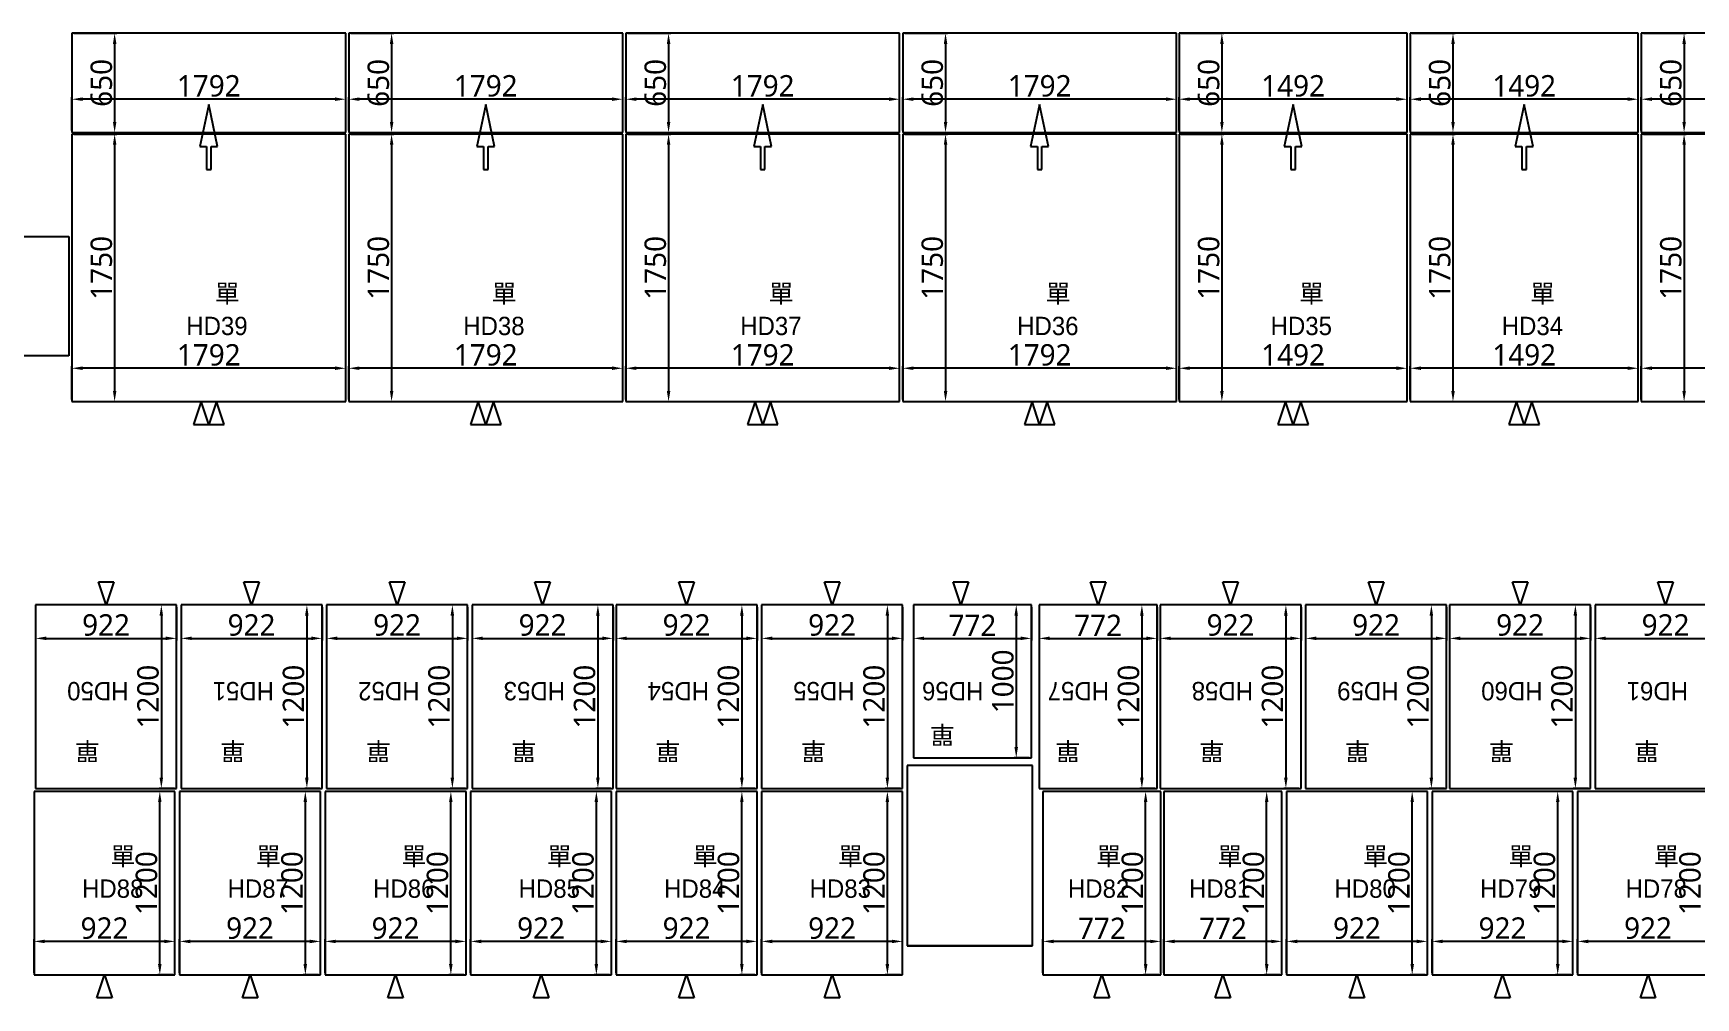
# Model space of a CAD drawing. Header units: millimetres. Extents: x 2061 to 57082, y 1374 to 33246.
# Drawn here: x 34010 to 44886, y 20796 to 27106 of the extents above; entities that cross this region are included whole.
import ezdxf

# ---------------------------------------------------------------- set-up
doc = ezdxf.new("R2010")
doc.units = ezdxf.units.MM
for name, color, linetype in [('a', 240, 'Continuous'), ('動線', 6, 'Continuous'), ('單層倉', 5, 'Continuous'), ('文字', 7, 'Continuous'), ('標註', 252, 'Continuous'), ('編號', 7, 'Continuous')]:
    doc.layers.add(name, color=color, linetype=linetype)
doc.styles.add('新細明體', font='PMingLiU.ttf')
doc.styles.add('黑體', font='Microsoft JhengHei.ttf')

msp = doc.modelspace()

# ---------------------------------------------------------------- linework, layer by layer
at = {"layer": 'a', "ltscale": 5}
for p, q in [((33412, 25776), (34242, 25776)), ((34242, 25776), (34242, 24996)), ((34242, 24996), (33412, 24996)), ((39727, 22316), (39727, 21136)), ((40547, 22316), (39727, 22316)), ((40547, 21136), (40547, 22316)), ((40547, 21136), (39727, 21136)), ((39727, 21136), (40547, 21136))]:
    msp.add_line(p, q, dxfattribs=at)
at = {"layer": '動線', "lineweight": -3}
for p, q in [((35158, 26640), (35099, 26365)), ((35216, 26365), (35158, 26640)), ((36970, 26640), (36911, 26365)), ((37028, 26365), (36970, 26640)), ((38782, 26640), (38723, 26365)), ((38840, 26365), (38782, 26640)), ((40594, 26640), (40535, 26365)), ((40652, 26365), (40594, 26640)), ((42252, 26640), (42193, 26365)), ((42310, 26365), (42252, 26640)), ((43764, 26640), (43705, 26365)), ((43822, 26365), (43764, 26640)), ((35099, 26365), (35143, 26365)), ((35143, 26365), (35143, 26215)), ((35173, 26215), (35173, 26365)), ((35173, 26365), (35216, 26365)), ((36911, 26365), (36955, 26365)), ((36955, 26365), (36955, 26215)), ((36985, 26215), (36985, 26365)), ((36985, 26365), (37028, 26365)), ((38723, 26365), (38767, 26365)), ((38767, 26365), (38767, 26215)), ((38797, 26215), (38797, 26365)), ((38797, 26365), (38840, 26365)), ((40535, 26365), (40579, 26365)), ((40579, 26365), (40579, 26215)), ((40609, 26215), (40609, 26365)), ((40609, 26365), (40652, 26365)), ((42193, 26365), (42237, 26365)), ((42237, 26365), (42237, 26215)), ((42267, 26215), (42267, 26365)), ((42267, 26365), (42310, 26365)), ((43705, 26365), (43749, 26365)), ((43749, 26365), (43749, 26215)), ((43779, 26215), (43779, 26365)), ((43779, 26365), (43822, 26365)), ((35143, 26215), (35173, 26215)), ((36955, 26215), (36985, 26215)), ((38767, 26215), (38797, 26215)), ((40579, 26215), (40609, 26215)), ((42237, 26215), (42267, 26215)), ((43749, 26215), (43779, 26215)), ((35108, 24696), (35058, 24546)), ((35158, 24546), (35108, 24696)), ((35208, 24696), (35158, 24546)), ((35258, 24546), (35208, 24696)), ((36920, 24696), (36870, 24546)), ((36970, 24546), (36920, 24696)), ((37020, 24696), (36970, 24546)), ((37070, 24546), (37020, 24696)), ((38732, 24696), (38682, 24546)), ((38782, 24546), (38732, 24696)), ((38832, 24696), (38782, 24546)), ((38882, 24546), (38832, 24696)), ((40544, 24696), (40494, 24546)), ((40594, 24546), (40544, 24696)), ((40644, 24696), (40594, 24546)), ((40694, 24546), (40644, 24696)), ((42202, 24696), (42152, 24546)), ((42252, 24546), (42202, 24696)), ((42302, 24696), (42252, 24546)), ((42352, 24546), (42302, 24696)), ((43714, 24696), (43664, 24546)), ((43764, 24546), (43714, 24696)), ((43814, 24696), (43764, 24546)), ((43864, 24546), (43814, 24696)), ((35058, 24546), (35158, 24546)), ((35158, 24546), (35258, 24546)), ((36870, 24546), (36970, 24546)), ((36970, 24546), (37070, 24546)), ((38682, 24546), (38782, 24546)), ((38782, 24546), (38882, 24546)), ((40494, 24546), (40594, 24546)), ((40594, 24546), (40694, 24546)), ((42152, 24546), (42252, 24546)), ((42252, 24546), (42352, 24546)), ((43664, 24546), (43764, 24546)), ((43764, 24546), (43864, 24546)), ((34486, 23366), (34436, 23516)), ((34436, 23516), (34536, 23516)), ((34486, 23366), (34436, 23516)), ((34436, 23516), (34536, 23516)), ((34536, 23516), (34486, 23366)), ((34536, 23516), (34486, 23366)), ((35438, 23366), (35388, 23516)), ((35388, 23516), (35488, 23516)), ((35438, 23366), (35388, 23516)), ((35388, 23516), (35488, 23516)), ((35488, 23516), (35438, 23366)), ((35488, 23516), (35438, 23366)), ((36390, 23366), (36340, 23516)), ((36340, 23516), (36440, 23516)), ((36390, 23366), (36340, 23516)), ((36340, 23516), (36440, 23516)), ((36440, 23516), (36390, 23366)), ((36440, 23516), (36390, 23366)), ((37342, 23366), (37292, 23516)), ((37292, 23516), (37392, 23516)), ((37342, 23366), (37292, 23516)), ((37292, 23516), (37392, 23516)), ((37392, 23516), (37342, 23366)), ((37392, 23516), (37342, 23366)), ((38284, 23366), (38234, 23516)), ((38234, 23516), (38334, 23516)), ((38284, 23366), (38234, 23516)), ((38234, 23516), (38334, 23516)), ((38334, 23516), (38284, 23366)), ((38334, 23516), (38284, 23366)), ((39236, 23366), (39186, 23516)), ((39186, 23516), (39286, 23516)), ((39236, 23366), (39186, 23516)), ((39186, 23516), (39286, 23516)), ((39286, 23516), (39236, 23366)), ((39286, 23516), (39236, 23366)), ((40079, 23366), (40029, 23516)), ((40029, 23516), (40129, 23516)), ((40079, 23366), (40029, 23516)), ((40029, 23516), (40129, 23516)), ((40129, 23516), (40079, 23366)), ((40129, 23516), (40079, 23366)), ((40976, 23366), (40926, 23516)), ((40926, 23516), (41026, 23516)), ((41026, 23516), (40976, 23366)), ((41843, 23366), (41793, 23516)), ((41793, 23516), (41893, 23516)), ((41843, 23366), (41793, 23516)), ((41793, 23516), (41893, 23516)), ((41893, 23516), (41843, 23366)), ((41893, 23516), (41843, 23366)), ((42795, 23366), (42745, 23516)), ((42745, 23516), (42845, 23516)), ((42795, 23366), (42745, 23516)), ((42745, 23516), (42845, 23516)), ((42845, 23516), (42795, 23366)), ((42845, 23516), (42795, 23366)), ((43737, 23366), (43687, 23516)), ((43687, 23516), (43787, 23516)), ((43737, 23366), (43687, 23516)), ((43687, 23516), (43787, 23516)), ((43787, 23516), (43737, 23366)), ((43787, 23516), (43737, 23366)), ((44689, 23366), (44639, 23516)), ((44639, 23516), (44739, 23516)), ((44689, 23366), (44639, 23516)), ((44639, 23516), (44739, 23516)), ((44739, 23516), (44689, 23366)), ((44739, 23516), (44689, 23366)), ((34426, 20796), (34476, 20946)), ((34426, 20796), (34476, 20946)), ((34476, 20946), (34526, 20796)), ((34476, 20946), (34526, 20796)), ((35378, 20796), (35428, 20946)), ((35378, 20796), (35428, 20946)), ((35428, 20946), (35478, 20796)), ((35428, 20946), (35478, 20796)), ((36330, 20796), (36380, 20946)), ((36380, 20946), (36430, 20796)), ((37282, 20796), (37332, 20946)), ((37282, 20796), (37332, 20946)), ((37332, 20946), (37382, 20796)), ((37332, 20946), (37382, 20796)), ((38234, 20796), (38284, 20946)), ((38234, 20796), (38284, 20946)), ((38284, 20946), (38334, 20796)), ((38284, 20946), (38334, 20796)), ((39186, 20796), (39236, 20946)), ((39186, 20796), (39236, 20946)), ((39236, 20946), (39286, 20796)), ((39236, 20946), (39286, 20796)), ((40951, 20796), (41001, 20946)), ((40951, 20796), (41001, 20946)), ((41001, 20946), (41051, 20796)), ((41001, 20946), (41051, 20796)), ((41743, 20796), (41793, 20946)), ((41743, 20796), (41793, 20946)), ((41793, 20946), (41843, 20796)), ((41793, 20946), (41843, 20796)), ((42620, 20796), (42670, 20946)), ((42670, 20946), (42720, 20796)), ((43572, 20796), (43622, 20946)), ((43572, 20796), (43622, 20946)), ((43622, 20946), (43672, 20796)), ((43622, 20946), (43672, 20796)), ((44524, 20796), (44574, 20946)), ((44524, 20796), (44574, 20946)), ((44574, 20946), (44624, 20796)), ((44574, 20946), (44624, 20796)), ((34526, 20796), (34426, 20796)), ((34526, 20796), (34426, 20796)), ((35478, 20796), (35378, 20796)), ((35478, 20796), (35378, 20796)), ((36430, 20796), (36330, 20796)), ((37382, 20796), (37282, 20796)), ((37382, 20796), (37282, 20796)), ((38334, 20796), (38234, 20796)), ((38334, 20796), (38234, 20796)), ((39286, 20796), (39186, 20796)), ((39286, 20796), (39186, 20796)), ((41051, 20796), (40951, 20796)), ((41051, 20796), (40951, 20796)), ((41843, 20796), (41743, 20796)), ((41843, 20796), (41743, 20796)), ((42720, 20796), (42620, 20796)), ((43672, 20796), (43572, 20796)), ((43672, 20796), (43572, 20796)), ((44624, 20796), (44524, 20796)), ((44624, 20796), (44524, 20796))]:
    msp.add_line(p, q, dxfattribs=at)
at = {"layer": '單層倉'}
for p, q in [((36054, 27106), (34262, 27106)), ((34262, 27106), (34262, 26456)), ((36054, 26456), (36054, 27106)), ((37866, 27106), (36074, 27106)), ((36074, 27106), (36074, 26456)), ((37866, 26456), (37866, 27106)), ((39678, 27106), (37886, 27106)), ((37886, 27106), (37886, 26456)), ((39678, 26456), (39678, 27106)), ((41490, 27106), (39698, 27106)), ((39698, 27106), (39698, 26456)), ((41490, 26456), (41490, 27106)), ((42998, 27106), (41506, 27106)), ((41506, 27106), (41506, 26456)), ((42998, 26456), (42998, 27106)), ((44510, 27106), (43018, 27106)), ((43018, 27106), (43018, 26456)), ((44510, 26456), (44510, 27106)), ((46022, 27106), (44530, 27106)), ((44530, 27106), (44530, 26456)), ((34262, 26456), (36054, 26456)), ((36054, 26446), (34262, 26446)), ((34262, 26446), (34262, 24696)), ((36054, 24696), (36054, 26446)), ((36074, 26456), (37866, 26456)), ((37866, 26446), (36074, 26446)), ((36074, 26446), (36074, 24696)), ((37866, 24696), (37866, 26446)), ((37886, 26456), (39678, 26456)), ((39678, 26446), (37886, 26446)), ((37886, 26446), (37886, 24696)), ((39678, 24696), (39678, 26446)), ((39698, 26456), (41490, 26456)), ((41490, 26446), (39698, 26446)), ((39698, 26446), (39698, 24696)), ((41490, 24696), (41490, 26446)), ((41506, 26456), (42998, 26456)), ((42998, 26446), (41506, 26446)), ((41506, 26446), (41506, 24696)), ((42998, 24696), (42998, 26446)), ((43018, 26456), (44510, 26456)), ((44510, 26446), (43018, 26446)), ((43018, 26446), (43018, 24696)), ((44510, 24696), (44510, 26446)), ((44530, 26456), (46022, 26456)), ((46022, 26446), (44530, 26446)), ((44530, 26446), (44530, 24696)), ((34262, 24696), (36054, 24696)), ((36074, 24696), (37866, 24696)), ((37886, 24696), (39678, 24696)), ((39698, 24696), (41490, 24696)), ((41506, 24696), (42998, 24696)), ((43018, 24696), (44510, 24696)), ((44530, 24696), (46022, 24696)), ((34947, 23366), (34025, 23366)), ((34025, 23366), (34025, 22166)), ((34947, 22166), (34947, 23366)), ((35899, 23366), (34977, 23366)), ((34977, 23366), (34977, 22166)), ((35899, 22166), (35899, 23366)), ((36851, 23366), (35929, 23366)), ((35929, 23366), (35929, 22166)), ((36851, 22166), (36851, 23366)), ((37803, 23366), (36881, 23366)), ((36881, 23366), (36881, 22166)), ((37803, 22166), (37803, 23366)), ((38745, 23366), (37823, 23366)), ((37823, 23366), (37823, 22166)), ((38745, 22166), (38745, 23366)), ((39697, 23366), (38775, 23366)), ((38775, 23366), (38775, 22166)), ((39697, 22166), (39697, 23366)), ((40540, 23366), (39768, 23366)), ((39768, 23366), (39768, 22366)), ((40540, 22366), (40540, 23366)), ((41362, 23366), (40590, 23366)), ((40590, 23366), (40590, 22166)), ((41362, 22166), (41362, 23366)), ((42304, 23366), (41382, 23366)), ((41382, 23366), (41382, 22166)), ((42304, 22166), (42304, 23366)), ((43256, 23366), (42334, 23366)), ((42334, 23366), (42334, 22166)), ((43256, 22166), (43256, 23366)), ((44198, 23366), (43276, 23366)), ((43276, 23366), (43276, 22166)), ((44198, 22166), (44198, 23366)), ((45150, 23366), (44228, 23366)), ((44228, 23366), (44228, 22166)), ((39768, 22366), (40540, 22366)), ((34937, 22146), (34015, 22146)), ((34015, 22146), (34015, 20946)), ((34025, 22166), (34947, 22166)), ((34937, 20946), (34937, 22146)), ((35889, 22146), (34967, 22146)), ((34967, 22146), (34967, 20946)), ((34977, 22166), (35899, 22166)), ((35889, 20946), (35889, 22146)), ((36841, 22146), (35919, 22146)), ((35919, 22146), (35919, 20946)), ((35929, 22166), (36851, 22166)), ((36841, 20946), (36841, 22146)), ((37793, 22146), (36871, 22146)), ((36871, 22146), (36871, 20946)), ((36881, 22166), (37803, 22166)), ((37793, 20946), (37793, 22146)), ((37823, 22166), (38745, 22166)), ((38745, 22146), (37823, 22146)), ((37823, 22146), (37823, 20946)), ((38745, 20946), (38745, 22146)), ((38775, 22166), (39697, 22166)), ((39697, 22146), (38775, 22146)), ((38775, 22146), (38775, 20946)), ((39697, 20946), (39697, 22146)), ((40590, 22166), (41362, 22166)), ((41387, 22146), (40615, 22146)), ((40615, 22146), (40615, 20946)), ((41382, 22166), (42304, 22166)), ((41387, 20946), (41387, 22146)), ((42179, 22146), (41407, 22146)), ((41407, 22146), (41407, 20946)), ((42179, 20946), (42179, 22146)), ((43131, 22146), (42209, 22146)), ((42209, 22146), (42209, 20946)), ((42334, 22166), (43256, 22166)), ((43131, 20946), (43131, 22146)), ((44083, 22146), (43161, 22146)), ((43161, 22146), (43161, 20946)), ((43276, 22166), (44198, 22166)), ((44083, 20946), (44083, 22146)), ((45035, 22146), (44113, 22146)), ((44113, 22146), (44113, 20946)), ((44228, 22166), (45150, 22166)), ((34015, 20946), (34937, 20946)), ((34967, 20946), (35889, 20946)), ((35919, 20946), (36841, 20946)), ((36871, 20946), (37793, 20946)), ((37823, 20946), (38745, 20946)), ((38775, 20946), (39697, 20946)), ((40615, 20946), (41387, 20946)), ((41407, 20946), (42179, 20946)), ((42209, 20946), (43131, 20946)), ((43161, 20946), (44083, 20946)), ((44113, 20946), (45035, 20946))]:
    msp.add_line(p, q, dxfattribs=at)
at = {"layer": '標註', "color": 251}
for p, q in [((34276, 27106), (34556, 27106)), ((36088, 27106), (36368, 27106)), ((37900, 27106), (38180, 27106)), ((39712, 27106), (39992, 27106)), ((41520, 27106), (41800, 27106)), ((43032, 27106), (43312, 27106)), ((44544, 27106), (44824, 27106)), ((34542, 27036), (34542, 26526)), ((36354, 27036), (36354, 26526)), ((38166, 27036), (38166, 26526)), ((39978, 27036), (39978, 26526)), ((41786, 27036), (41786, 26526)), ((43298, 27036), (43298, 26526)), ((44810, 27036), (44810, 26526)), ((34262, 26470), (34262, 26688)), ((35984, 26674), (34332, 26674)), ((36054, 26470), (36054, 26688)), ((36074, 26470), (36074, 26688)), ((37796, 26674), (36144, 26674)), ((37866, 26470), (37866, 26688)), ((37886, 26470), (37886, 26688)), ((39608, 26674), (37956, 26674)), ((39678, 26470), (39678, 26688)), ((39698, 26470), (39698, 26688)), ((41420, 26674), (39768, 26674)), ((41490, 26470), (41490, 26688)), ((41506, 26470), (41506, 26688)), ((42928, 26674), (41576, 26674)), ((42998, 26470), (42998, 26688)), ((43018, 26470), (43018, 26688)), ((44440, 26674), (43088, 26674)), ((44510, 26470), (44510, 26688)), ((44530, 26470), (44530, 26688)), ((45952, 26674), (44600, 26674)), ((34276, 26456), (34556, 26456)), ((34276, 26446), (34556, 26446)), ((36088, 26456), (36368, 26456)), ((36088, 26446), (36368, 26446)), ((37900, 26456), (38180, 26456)), ((37900, 26446), (38180, 26446)), ((39712, 26456), (39992, 26456)), ((39712, 26446), (39992, 26446)), ((41520, 26456), (41800, 26456)), ((41520, 26446), (41800, 26446)), ((43032, 26456), (43312, 26456)), ((43032, 26446), (43312, 26446)), ((44544, 26456), (44824, 26456)), ((44544, 26446), (44824, 26446)), ((34542, 26376), (34542, 24766)), ((36354, 26376), (36354, 24766)), ((38166, 26376), (38166, 24766)), ((39978, 26376), (39978, 24766)), ((41786, 26376), (41786, 24766)), ((43298, 26376), (43298, 24766)), ((44810, 26376), (44810, 24766)), ((34262, 24710), (34262, 24928)), ((35984, 24914), (34332, 24914)), ((36054, 24710), (36054, 24928)), ((36074, 24710), (36074, 24928)), ((37796, 24914), (36144, 24914)), ((37866, 24710), (37866, 24928)), ((37886, 24710), (37886, 24928)), ((39608, 24914), (37956, 24914)), ((39678, 24710), (39678, 24928)), ((39698, 24710), (39698, 24928)), ((41420, 24914), (39768, 24914)), ((41490, 24710), (41490, 24928)), ((41506, 24710), (41506, 24928)), ((42928, 24914), (41576, 24914)), ((42998, 24710), (42998, 24928)), ((43018, 24710), (43018, 24928)), ((44440, 24914), (43088, 24914)), ((44510, 24710), (44510, 24928)), ((44530, 24710), (44530, 24928)), ((45952, 24914), (44600, 24914)), ((34276, 24696), (34556, 24696)), ((36088, 24696), (36368, 24696)), ((37900, 24696), (38180, 24696)), ((39712, 24696), (39992, 24696)), ((41520, 24696), (41800, 24696)), ((43032, 24696), (43312, 24696)), ((44544, 24696), (44824, 24696)), ((34025, 23352), (34025, 23133)), ((34025, 23352), (34025, 23133)), ((34933, 23366), (34834, 23366)), ((34933, 23366), (34834, 23366)), ((34848, 23296), (34848, 22236)), ((34848, 23296), (34848, 22236)), ((34947, 23352), (34947, 23133)), ((34947, 23352), (34947, 23133)), ((34977, 23352), (34977, 23133)), ((34977, 23352), (34977, 23133)), ((35885, 23366), (35786, 23366)), ((35885, 23366), (35786, 23366)), ((35800, 23296), (35800, 22236)), ((35800, 23296), (35800, 22236)), ((35899, 23352), (35899, 23133)), ((35899, 23352), (35899, 23133)), ((35929, 23352), (35929, 23133)), ((35929, 23352), (35929, 23133)), ((36837, 23366), (36738, 23366)), ((36837, 23366), (36738, 23366)), ((36752, 23296), (36752, 22236)), ((36752, 23296), (36752, 22236)), ((36851, 23352), (36851, 23133)), ((36851, 23352), (36851, 23133)), ((36881, 23352), (36881, 23133)), ((36881, 23352), (36881, 23133)), ((37789, 23366), (37690, 23366)), ((37789, 23366), (37690, 23366)), ((37704, 23296), (37704, 22236)), ((37704, 23296), (37704, 22236)), ((37803, 23352), (37803, 23133)), ((37803, 23352), (37803, 23133)), ((37823, 23352), (37823, 23133)), ((37823, 23352), (37823, 23133)), ((38731, 23366), (38632, 23366)), ((38731, 23366), (38632, 23366)), ((38646, 23296), (38646, 22236)), ((38646, 23296), (38646, 22236)), ((38745, 23352), (38745, 23133)), ((38745, 23352), (38745, 23133)), ((38775, 23352), (38775, 23133)), ((38775, 23352), (38775, 23133)), ((39683, 23366), (39584, 23366)), ((39598, 23296), (39598, 22236)), ((39697, 23352), (39697, 23133)), ((39697, 23352), (39697, 23133)), ((39768, 23352), (39768, 23133)), ((39768, 23352), (39768, 23133)), ((40526, 23366), (40427, 23366)), ((40526, 23366), (40427, 23366)), ((40441, 23296), (40441, 22436)), ((40441, 23296), (40441, 22436)), ((40540, 23352), (40540, 23133)), ((40540, 23352), (40540, 23133)), ((40590, 23352), (40590, 23133)), ((40590, 23352), (40590, 23133)), ((41348, 23366), (41249, 23366)), ((41348, 23366), (41249, 23366)), ((41263, 23296), (41263, 22236)), ((41263, 23296), (41263, 22236)), ((41362, 23352), (41362, 23133)), ((41362, 23352), (41362, 23133)), ((41382, 23352), (41382, 23133)), ((41382, 23352), (41382, 23133)), ((42290, 23366), (42191, 23366)), ((42290, 23366), (42191, 23366)), ((42205, 23296), (42205, 22236)), ((42205, 23296), (42205, 22236)), ((42304, 23352), (42304, 23133)), ((42304, 23352), (42304, 23133)), ((42334, 23352), (42334, 23133)), ((42334, 23352), (42334, 23133)), ((43242, 23366), (43143, 23366)), ((43242, 23366), (43143, 23366)), ((43157, 23296), (43157, 22236)), ((43157, 23296), (43157, 22236)), ((43256, 23352), (43256, 23133)), ((43256, 23352), (43256, 23133)), ((43276, 23352), (43276, 23133)), ((43276, 23352), (43276, 23133)), ((44184, 23366), (44085, 23366)), ((44184, 23366), (44085, 23366)), ((44099, 23296), (44099, 22236)), ((44099, 23296), (44099, 22236)), ((44198, 23352), (44198, 23133)), ((44198, 23352), (44198, 23133)), ((44228, 23352), (44228, 23133)), ((44228, 23352), (44228, 23133)), ((34095, 23147), (34877, 23147)), ((34095, 23147), (34877, 23147)), ((35047, 23147), (35829, 23147)), ((35047, 23147), (35829, 23147)), ((35999, 23147), (36781, 23147)), ((35999, 23147), (36781, 23147)), ((36951, 23147), (37733, 23147)), ((36951, 23147), (37733, 23147)), ((37893, 23147), (38675, 23147)), ((37893, 23147), (38675, 23147)), ((38845, 23147), (39627, 23147)), ((38845, 23147), (39627, 23147)), ((39838, 23147), (40470, 23147)), ((39838, 23147), (40470, 23147)), ((40660, 23147), (41292, 23147)), ((40660, 23147), (41292, 23147)), ((41452, 23147), (42234, 23147)), ((41452, 23147), (42234, 23147)), ((42404, 23147), (43186, 23147)), ((42404, 23147), (43186, 23147)), ((43346, 23147), (44128, 23147)), ((43346, 23147), (44128, 23147)), ((44298, 23147), (45080, 23147)), ((44298, 23147), (45080, 23147)), ((40526, 22366), (40427, 22366)), ((40526, 22366), (40427, 22366)), ((34923, 22146), (34824, 22146)), ((34933, 22166), (34834, 22166)), ((34933, 22166), (34834, 22166)), ((35875, 22146), (35776, 22146)), ((35885, 22166), (35786, 22166)), ((35885, 22166), (35786, 22166)), ((36827, 22146), (36728, 22146)), ((36837, 22166), (36738, 22166)), ((36837, 22166), (36738, 22166)), ((37779, 22146), (37680, 22146)), ((37789, 22166), (37690, 22166)), ((37789, 22166), (37690, 22166)), ((38731, 22166), (38632, 22166)), ((38731, 22166), (38632, 22166)), ((38731, 22146), (38632, 22146)), ((39683, 22166), (39584, 22166)), ((39683, 22146), (39584, 22146)), ((41348, 22166), (41249, 22166)), ((41348, 22166), (41249, 22166)), ((41373, 22146), (41273, 22146)), ((42165, 22146), (42065, 22146)), ((42290, 22166), (42191, 22166)), ((42290, 22166), (42191, 22166)), ((43117, 22146), (43017, 22146)), ((43242, 22166), (43143, 22166)), ((43242, 22166), (43143, 22166)), ((44069, 22146), (43969, 22146)), ((44184, 22166), (44085, 22166)), ((44184, 22166), (44085, 22166)), ((34838, 21016), (34838, 22076)), ((35790, 21016), (35790, 22076)), ((36742, 21016), (36742, 22076)), ((37694, 21016), (37694, 22076)), ((38646, 21016), (38646, 22076)), ((39598, 21016), (39598, 22076)), ((41287, 21016), (41287, 22076)), ((42079, 21016), (42079, 22076)), ((43031, 21016), (43031, 22076)), ((43983, 21016), (43983, 22076)), ((34015, 20960), (34015, 21179)), ((34015, 20960), (34015, 21179)), ((34867, 21165), (34085, 21165)), ((34867, 21165), (34085, 21165)), ((34937, 20960), (34937, 21179)), ((34937, 20960), (34937, 21179)), ((34967, 20960), (34967, 21179)), ((34967, 20960), (34967, 21179)), ((35819, 21165), (35037, 21165)), ((35819, 21165), (35037, 21165)), ((35889, 20960), (35889, 21179)), ((35889, 20960), (35889, 21179)), ((35919, 20960), (35919, 21179)), ((35919, 20960), (35919, 21179)), ((36771, 21165), (35989, 21165)), ((36771, 21165), (35989, 21165)), ((36841, 20960), (36841, 21179)), ((36841, 20960), (36841, 21179)), ((36871, 20960), (36871, 21179)), ((36871, 20960), (36871, 21179)), ((37723, 21165), (36941, 21165)), ((37723, 21165), (36941, 21165)), ((37793, 20960), (37793, 21179)), ((37793, 20960), (37793, 21179)), ((37823, 20960), (37823, 21179)), ((37823, 20960), (37823, 21179)), ((38675, 21165), (37893, 21165)), ((38675, 21165), (37893, 21165)), ((38745, 20960), (38745, 21179)), ((38745, 20960), (38745, 21179)), ((38775, 20960), (38775, 21179)), ((38775, 20960), (38775, 21179)), ((39627, 21165), (38845, 21165)), ((39627, 21165), (38845, 21165)), ((39697, 20960), (39697, 21179)), ((39697, 20960), (39697, 21179)), ((40615, 20960), (40615, 21179)), ((40615, 20960), (40615, 21179)), ((41317, 21165), (40685, 21165)), ((41317, 21165), (40685, 21165)), ((41387, 20960), (41387, 21179)), ((41387, 20960), (41387, 21179)), ((41407, 20960), (41407, 21179)), ((41407, 20960), (41407, 21179)), ((42109, 21165), (41477, 21165)), ((42109, 21165), (41477, 21165)), ((42179, 20960), (42179, 21179)), ((42179, 20960), (42179, 21179)), ((42209, 20960), (42209, 21179)), ((42209, 20960), (42209, 21179)), ((43061, 21165), (42279, 21165)), ((43061, 21165), (42279, 21165)), ((43131, 20960), (43131, 21179)), ((43131, 20960), (43131, 21179)), ((43161, 20960), (43161, 21179)), ((43161, 20960), (43161, 21179)), ((44013, 21165), (43231, 21165)), ((44013, 21165), (43231, 21165)), ((44083, 20960), (44083, 21179)), ((44083, 20960), (44083, 21179)), ((44113, 20960), (44113, 21179)), ((44113, 20960), (44113, 21179)), ((44965, 21165), (44183, 21165)), ((44965, 21165), (44183, 21165)), ((34923, 20946), (34824, 20946)), ((35875, 20946), (35776, 20946)), ((36827, 20946), (36728, 20946)), ((37779, 20946), (37680, 20946)), ((38731, 20946), (38632, 20946)), ((39683, 20946), (39584, 20946)), ((41373, 20946), (41273, 20946)), ((42165, 20946), (42065, 20946)), ((43117, 20946), (43017, 20946)), ((44069, 20946), (43969, 20946))]:
    msp.add_line(p, q, dxfattribs=at)
for points in [[(34531, 27036), (34554, 27036), (34542, 27106)], [(36343, 27036), (36366, 27036), (36354, 27106)], [(38155, 27036), (38178, 27036), (38166, 27106)], [(39967, 27036), (39990, 27036), (39978, 27106)], [(41775, 27036), (41798, 27036), (41786, 27106)], [(43287, 27036), (43310, 27036), (43298, 27106)], [(44799, 27036), (44822, 27036), (44810, 27106)], [(34332, 26686), (34332, 26663), (34262, 26674)], [(35984, 26686), (35984, 26663), (36054, 26674)], [(36144, 26686), (36144, 26663), (36074, 26674)], [(37796, 26686), (37796, 26663), (37866, 26674)], [(37956, 26686), (37956, 26663), (37886, 26674)], [(39608, 26686), (39608, 26663), (39678, 26674)], [(39768, 26686), (39768, 26663), (39698, 26674)], [(41420, 26686), (41420, 26663), (41490, 26674)], [(41576, 26686), (41576, 26663), (41506, 26674)], [(42928, 26686), (42928, 26663), (42998, 26674)], [(43088, 26686), (43088, 26663), (43018, 26674)], [(44440, 26686), (44440, 26663), (44510, 26674)], [(44600, 26686), (44600, 26663), (44530, 26674)], [(34531, 26526), (34554, 26526), (34542, 26456)], [(34531, 26376), (34554, 26376), (34542, 26446)], [(36343, 26526), (36366, 26526), (36354, 26456)], [(36343, 26376), (36366, 26376), (36354, 26446)], [(38155, 26526), (38178, 26526), (38166, 26456)], [(38155, 26376), (38178, 26376), (38166, 26446)], [(39967, 26526), (39990, 26526), (39978, 26456)], [(39967, 26376), (39990, 26376), (39978, 26446)], [(41775, 26526), (41798, 26526), (41786, 26456)], [(41775, 26376), (41798, 26376), (41786, 26446)], [(43287, 26526), (43310, 26526), (43298, 26456)], [(43287, 26376), (43310, 26376), (43298, 26446)], [(44799, 26526), (44822, 26526), (44810, 26456)], [(44799, 26376), (44822, 26376), (44810, 26446)], [(34332, 24926), (34332, 24903), (34262, 24914)], [(35984, 24926), (35984, 24903), (36054, 24914)], [(36144, 24926), (36144, 24903), (36074, 24914)], [(37796, 24926), (37796, 24903), (37866, 24914)], [(37956, 24926), (37956, 24903), (37886, 24914)], [(39608, 24926), (39608, 24903), (39678, 24914)], [(39768, 24926), (39768, 24903), (39698, 24914)], [(41420, 24926), (41420, 24903), (41490, 24914)], [(41576, 24926), (41576, 24903), (41506, 24914)], [(42928, 24926), (42928, 24903), (42998, 24914)], [(43088, 24926), (43088, 24903), (43018, 24914)], [(44440, 24926), (44440, 24903), (44510, 24914)], [(44600, 24926), (44600, 24903), (44530, 24914)], [(34531, 24766), (34554, 24766), (34542, 24696)], [(36343, 24766), (36366, 24766), (36354, 24696)], [(38155, 24766), (38178, 24766), (38166, 24696)], [(39967, 24766), (39990, 24766), (39978, 24696)], [(41775, 24766), (41798, 24766), (41786, 24696)], [(43287, 24766), (43310, 24766), (43298, 24696)], [(44799, 24766), (44822, 24766), (44810, 24696)], [(34836, 23296), (34859, 23296), (34848, 23366)], [(34836, 23296), (34859, 23296), (34848, 23366)], [(35788, 23296), (35811, 23296), (35800, 23366)], [(35788, 23296), (35811, 23296), (35800, 23366)], [(36740, 23296), (36763, 23296), (36752, 23366)], [(36740, 23296), (36763, 23296), (36752, 23366)], [(37692, 23296), (37715, 23296), (37704, 23366)], [(37692, 23296), (37715, 23296), (37704, 23366)], [(38634, 23296), (38657, 23296), (38646, 23366)], [(38634, 23296), (38657, 23296), (38646, 23366)], [(39586, 23296), (39609, 23296), (39598, 23366)], [(40429, 23296), (40452, 23296), (40441, 23366)], [(40429, 23296), (40452, 23296), (40441, 23366)], [(41251, 23296), (41274, 23296), (41263, 23366)], [(41251, 23296), (41274, 23296), (41263, 23366)], [(42193, 23296), (42216, 23296), (42205, 23366)], [(42193, 23296), (42216, 23296), (42205, 23366)], [(43145, 23296), (43168, 23296), (43157, 23366)], [(43145, 23296), (43168, 23296), (43157, 23366)], [(44087, 23296), (44110, 23296), (44099, 23366)], [(44087, 23296), (44110, 23296), (44099, 23366)], [(34095, 23159), (34095, 23136), (34025, 23147)], [(34095, 23159), (34095, 23136), (34025, 23147)], [(34877, 23159), (34877, 23136), (34947, 23147)], [(34877, 23159), (34877, 23136), (34947, 23147)], [(35047, 23159), (35047, 23136), (34977, 23147)], [(35047, 23159), (35047, 23136), (34977, 23147)], [(35829, 23159), (35829, 23136), (35899, 23147)], [(35829, 23159), (35829, 23136), (35899, 23147)], [(35999, 23159), (35999, 23136), (35929, 23147)], [(35999, 23159), (35999, 23136), (35929, 23147)], [(36781, 23159), (36781, 23136), (36851, 23147)], [(36781, 23159), (36781, 23136), (36851, 23147)], [(36951, 23159), (36951, 23136), (36881, 23147)], [(36951, 23159), (36951, 23136), (36881, 23147)], [(37733, 23159), (37733, 23136), (37803, 23147)], [(37733, 23159), (37733, 23136), (37803, 23147)], [(37893, 23159), (37893, 23136), (37823, 23147)], [(37893, 23159), (37893, 23136), (37823, 23147)], [(38675, 23159), (38675, 23136), (38745, 23147)], [(38675, 23159), (38675, 23136), (38745, 23147)], [(38845, 23159), (38845, 23136), (38775, 23147)], [(38845, 23159), (38845, 23136), (38775, 23147)], [(39627, 23159), (39627, 23136), (39697, 23147)], [(39627, 23159), (39627, 23136), (39697, 23147)], [(39838, 23159), (39838, 23136), (39768, 23147)], [(39838, 23159), (39838, 23136), (39768, 23147)], [(40470, 23159), (40470, 23136), (40540, 23147)], [(40470, 23159), (40470, 23136), (40540, 23147)], [(40660, 23159), (40660, 23136), (40590, 23147)], [(40660, 23159), (40660, 23136), (40590, 23147)], [(41292, 23159), (41292, 23136), (41362, 23147)], [(41292, 23159), (41292, 23136), (41362, 23147)], [(41452, 23159), (41452, 23136), (41382, 23147)], [(41452, 23159), (41452, 23136), (41382, 23147)], [(42234, 23159), (42234, 23136), (42304, 23147)], [(42234, 23159), (42234, 23136), (42304, 23147)], [(42404, 23159), (42404, 23136), (42334, 23147)], [(42404, 23159), (42404, 23136), (42334, 23147)], [(43186, 23159), (43186, 23136), (43256, 23147)], [(43186, 23159), (43186, 23136), (43256, 23147)], [(43346, 23159), (43346, 23136), (43276, 23147)], [(43346, 23159), (43346, 23136), (43276, 23147)], [(44128, 23159), (44128, 23136), (44198, 23147)], [(44128, 23159), (44128, 23136), (44198, 23147)], [(44298, 23159), (44298, 23136), (44228, 23147)], [(44298, 23159), (44298, 23136), (44228, 23147)], [(40429, 22436), (40452, 22436), (40441, 22366)], [(40429, 22436), (40452, 22436), (40441, 22366)], [(34836, 22236), (34859, 22236), (34848, 22166)], [(34836, 22236), (34859, 22236), (34848, 22166)], [(35788, 22236), (35811, 22236), (35800, 22166)], [(35788, 22236), (35811, 22236), (35800, 22166)], [(36740, 22236), (36763, 22236), (36752, 22166)], [(36740, 22236), (36763, 22236), (36752, 22166)], [(37692, 22236), (37715, 22236), (37704, 22166)], [(37692, 22236), (37715, 22236), (37704, 22166)], [(38634, 22236), (38657, 22236), (38646, 22166)], [(38634, 22236), (38657, 22236), (38646, 22166)], [(39586, 22236), (39609, 22236), (39598, 22166)], [(41251, 22236), (41274, 22236), (41263, 22166)], [(41251, 22236), (41274, 22236), (41263, 22166)], [(42193, 22236), (42216, 22236), (42205, 22166)], [(42193, 22236), (42216, 22236), (42205, 22166)], [(43145, 22236), (43168, 22236), (43157, 22166)], [(43145, 22236), (43168, 22236), (43157, 22166)], [(44087, 22236), (44110, 22236), (44099, 22166)], [(44087, 22236), (44110, 22236), (44099, 22166)], [(34826, 22076), (34849, 22076), (34838, 22146)], [(35778, 22076), (35801, 22076), (35790, 22146)], [(36730, 22076), (36753, 22076), (36742, 22146)], [(37682, 22076), (37705, 22076), (37694, 22146)], [(38634, 22076), (38657, 22076), (38646, 22146)], [(39586, 22076), (39609, 22076), (39598, 22146)], [(41276, 22076), (41299, 22076), (41287, 22146)], [(42068, 22076), (42091, 22076), (42079, 22146)], [(43020, 22076), (43043, 22076), (43031, 22146)], [(43972, 22076), (43995, 22076), (43983, 22146)], [(34085, 21176), (34085, 21153), (34015, 21165)], [(34085, 21176), (34085, 21153), (34015, 21165)], [(34867, 21176), (34867, 21153), (34937, 21165)], [(34867, 21176), (34867, 21153), (34937, 21165)], [(35037, 21176), (35037, 21153), (34967, 21165)], [(35037, 21176), (35037, 21153), (34967, 21165)], [(35819, 21176), (35819, 21153), (35889, 21165)], [(35819, 21176), (35819, 21153), (35889, 21165)], [(35989, 21176), (35989, 21153), (35919, 21165)], [(35989, 21176), (35989, 21153), (35919, 21165)], [(36771, 21176), (36771, 21153), (36841, 21165)], [(36771, 21176), (36771, 21153), (36841, 21165)], [(36941, 21176), (36941, 21153), (36871, 21165)], [(36941, 21176), (36941, 21153), (36871, 21165)], [(37723, 21176), (37723, 21153), (37793, 21165)], [(37723, 21176), (37723, 21153), (37793, 21165)], [(37893, 21176), (37893, 21153), (37823, 21165)], [(37893, 21176), (37893, 21153), (37823, 21165)], [(38675, 21176), (38675, 21153), (38745, 21165)], [(38675, 21176), (38675, 21153), (38745, 21165)], [(38845, 21176), (38845, 21153), (38775, 21165)], [(38845, 21176), (38845, 21153), (38775, 21165)], [(39627, 21176), (39627, 21153), (39697, 21165)], [(39627, 21176), (39627, 21153), (39697, 21165)], [(40685, 21176), (40685, 21153), (40615, 21165)], [(40685, 21176), (40685, 21153), (40615, 21165)], [(41317, 21176), (41317, 21153), (41387, 21165)], [(41317, 21176), (41317, 21153), (41387, 21165)], [(41477, 21176), (41477, 21153), (41407, 21165)], [(41477, 21176), (41477, 21153), (41407, 21165)], [(42109, 21176), (42109, 21153), (42179, 21165)], [(42109, 21176), (42109, 21153), (42179, 21165)], [(42279, 21176), (42279, 21153), (42209, 21165)], [(42279, 21176), (42279, 21153), (42209, 21165)], [(43061, 21176), (43061, 21153), (43131, 21165)], [(43061, 21176), (43061, 21153), (43131, 21165)], [(43231, 21176), (43231, 21153), (43161, 21165)], [(43231, 21176), (43231, 21153), (43161, 21165)], [(44013, 21176), (44013, 21153), (44083, 21165)], [(44013, 21176), (44013, 21153), (44083, 21165)], [(44183, 21176), (44183, 21153), (44113, 21165)], [(44183, 21176), (44183, 21153), (44113, 21165)], [(34826, 21016), (34849, 21016), (34838, 20946)], [(35778, 21016), (35801, 21016), (35790, 20946)], [(36730, 21016), (36753, 21016), (36742, 20946)], [(37682, 21016), (37705, 21016), (37694, 20946)], [(38634, 21016), (38657, 21016), (38646, 20946)], [(39586, 21016), (39609, 21016), (39598, 20946)], [(41276, 21016), (41299, 21016), (41287, 20946)], [(42068, 21016), (42091, 21016), (42079, 20946)], [(43020, 21016), (43043, 21016), (43031, 20946)], [(43972, 21016), (43995, 21016), (43983, 20946)]]:
    msp.add_solid(points, dxfattribs=at)

# ---------------------------------------------------------------- texts
at = {"layer": '文字', "color": 3, "style": '新細明體'}
for rotation, p in [(360, (35197, 25343)), (360, (37009, 25343)), (360, (38821, 25343)), (360, (40633, 25343)), (360, (42291, 25343)), (360, (43803, 25343)), (180, (40039, 22577)), (180, (34446, 22470)), (180, (35398, 22470)), (180, (36350, 22470)), (180, (37302, 22470)), (180, (38244, 22470)), (180, (39196, 22470)), (180, (40861, 22470)), (180, (41803, 22470)), (180, (42755, 22470)), (180, (43697, 22470)), (180, (44649, 22470)), (360, (34515, 21662)), (360, (35467, 21662)), (360, (36419, 21662)), (360, (37371, 21662)), (360, (38323, 21662)), (360, (39275, 21662)), (360, (40965, 21662)), (360, (41757, 21662)), (360, (42709, 21662)), (360, (43661, 21662)), (360, (44613, 21662))]:
    msp.add_text('單', height=120, rotation=rotation, dxfattribs=at).set_placement(p)
at = {"layer": '標註', "color": 251, "char_height": 140, "attachment_point": 5, "rotation": 90, "style": '黑體'}
for s, insert in [('650', (34456, 26781)), ('650', (36268, 26781)), ('650', (38080, 26781)), ('650', (39892, 26781)), ('650', (41700, 26781)), ('650', (43212, 26781)), ('650', (44724, 26781)), ('1750', (34456, 25571)), ('1750', (36268, 25571)), ('1750', (38080, 25571)), ('1750', (39892, 25571)), ('1750', (41700, 25571)), ('1750', (43212, 25571)), ('1750', (44724, 25571)), ('1000', (40354, 22866)), ('1000', (40354, 22866)), ('1200', (34761, 22766)), ('1200', (34761, 22766)), ('1200', (35713, 22766)), ('1200', (35713, 22766)), ('1200', (36665, 22766)), ('1200', (36665, 22766)), ('1200', (37617, 22766)), ('1200', (37617, 22766)), ('1200', (38559, 22766)), ('1200', (38559, 22766)), ('1200', (39511, 22766)), ('1200', (41176, 22766)), ('1200', (41176, 22766)), ('1200', (42118, 22766)), ('1200', (42118, 22766)), ('1200', (43070, 22766)), ('1200', (43070, 22766)), ('1200', (44012, 22766)), ('1200', (44012, 22766)), ('1200', (34751, 21546)), ('1200', (35703, 21546)), ('1200', (36655, 21546)), ('1200', (37607, 21546)), ('1200', (38559, 21546)), ('1200', (39511, 21546)), ('1200', (41201, 21546)), ('1200', (41993, 21546)), ('1200', (42945, 21546)), ('1200', (43897, 21546)), ('1200', (44849, 21546))]:
    msp.add_mtext(s, dxfattribs=dict(at, insert=insert))
at = {"layer": '標註', "color": 251, "char_height": 140, "attachment_point": 5, "style": '黑體'}
for s, insert in [('1792', (35158, 26761)), ('1792', (36970, 26761)), ('1792', (38782, 26761)), ('1792', (40594, 26761)), ('1492', (42252, 26761)), ('1492', (43764, 26761))]:
    msp.add_mtext(s, dxfattribs=dict(at, insert=insert))
at = {"layer": '標註', "color": 2, "char_height": 140, "attachment_point": 5, "style": '黑體'}
for s, insert in [('1792', (35158, 25001)), ('1792', (36970, 25001)), ('1792', (38782, 25001)), ('1792', (40594, 25001)), ('1492', (42252, 25001)), ('1492', (43764, 25001)), ('922', (34486, 23234)), ('922', (34486, 23234)), ('922', (35438, 23234)), ('922', (35438, 23234)), ('922', (36390, 23234)), ('922', (36390, 23234)), ('922', (37342, 23234)), ('922', (37342, 23234)), ('922', (38284, 23234)), ('922', (38284, 23234)), ('922', (39236, 23234)), ('922', (39236, 23234)), ('772', (40154, 23232)), ('772', (40154, 23232)), ('772', (40976, 23232)), ('772', (40976, 23232)), ('922', (41843, 23234)), ('922', (41843, 23234)), ('922', (42795, 23234)), ('922', (42795, 23234)), ('922', (43737, 23234)), ('922', (43737, 23234)), ('922', (44689, 23234)), ('922', (44689, 23234)), ('922', (34476, 21251)), ('922', (34476, 21251)), ('922', (35428, 21251)), ('922', (35428, 21251)), ('922', (36380, 21251)), ('922', (36380, 21251)), ('922', (37332, 21251)), ('922', (37332, 21251)), ('922', (38284, 21251)), ('922', (38284, 21251)), ('922', (39236, 21251)), ('922', (39236, 21251)), ('772', (41001, 21250)), ('772', (41001, 21250)), ('772', (41793, 21250)), ('772', (41793, 21250)), ('922', (42670, 21251)), ('922', (42670, 21251)), ('922', (43622, 21251)), ('922', (43622, 21251)), ('922', (44574, 21251)), ('922', (44574, 21251))]:
    msp.add_mtext(s, dxfattribs=dict(at, insert=insert))
at = {"layer": '編號', "color": 7, "style": '新細明體'}
for s, rotation, p in [('HD39', 360, (35011, 25131)), ('HD38', 360, (36823, 25131)), ('HD37', 360, (38635, 25131)), ('HD36', 360, (40447, 25131)), ('HD35', 360, (42105, 25131)), ('HD34', 360, (43617, 25131)), ('HD50', 180, (34633, 22862)), ('HD51', 180, (35585, 22862)), ('HD52', 180, (36537, 22862)), ('HD53', 180, (37489, 22862)), ('HD54', 180, (38431, 22862)), ('HD55', 180, (39383, 22862)), ('HD56', 180, (40226, 22862)), ('HD57', 180, (41048, 22862)), ('HD58', 180, (41990, 22862)), ('HD59', 180, (42942, 22862)), ('HD60', 180, (43884, 22862)), ('HD61', 180, (44836, 22862)), ('HD88', 360, (34329, 21450)), ('HD87', 360, (35281, 21450)), ('HD86', 360, (36233, 21450)), ('HD85', 360, (37185, 21450)), ('HD84', 360, (38137, 21450)), ('HD83', 360, (39089, 21450)), ('HD82', 360, (40779, 21450)), ('HD81', 360, (41571, 21450)), ('HD80', 360, (42523, 21450)), ('HD79', 360, (43475, 21450)), ('HD78', 360, (44427, 21450))]:
    msp.add_text(s, height=120, rotation=rotation, dxfattribs=at).set_placement(p)

doc.saveas('drawing.dxf')
